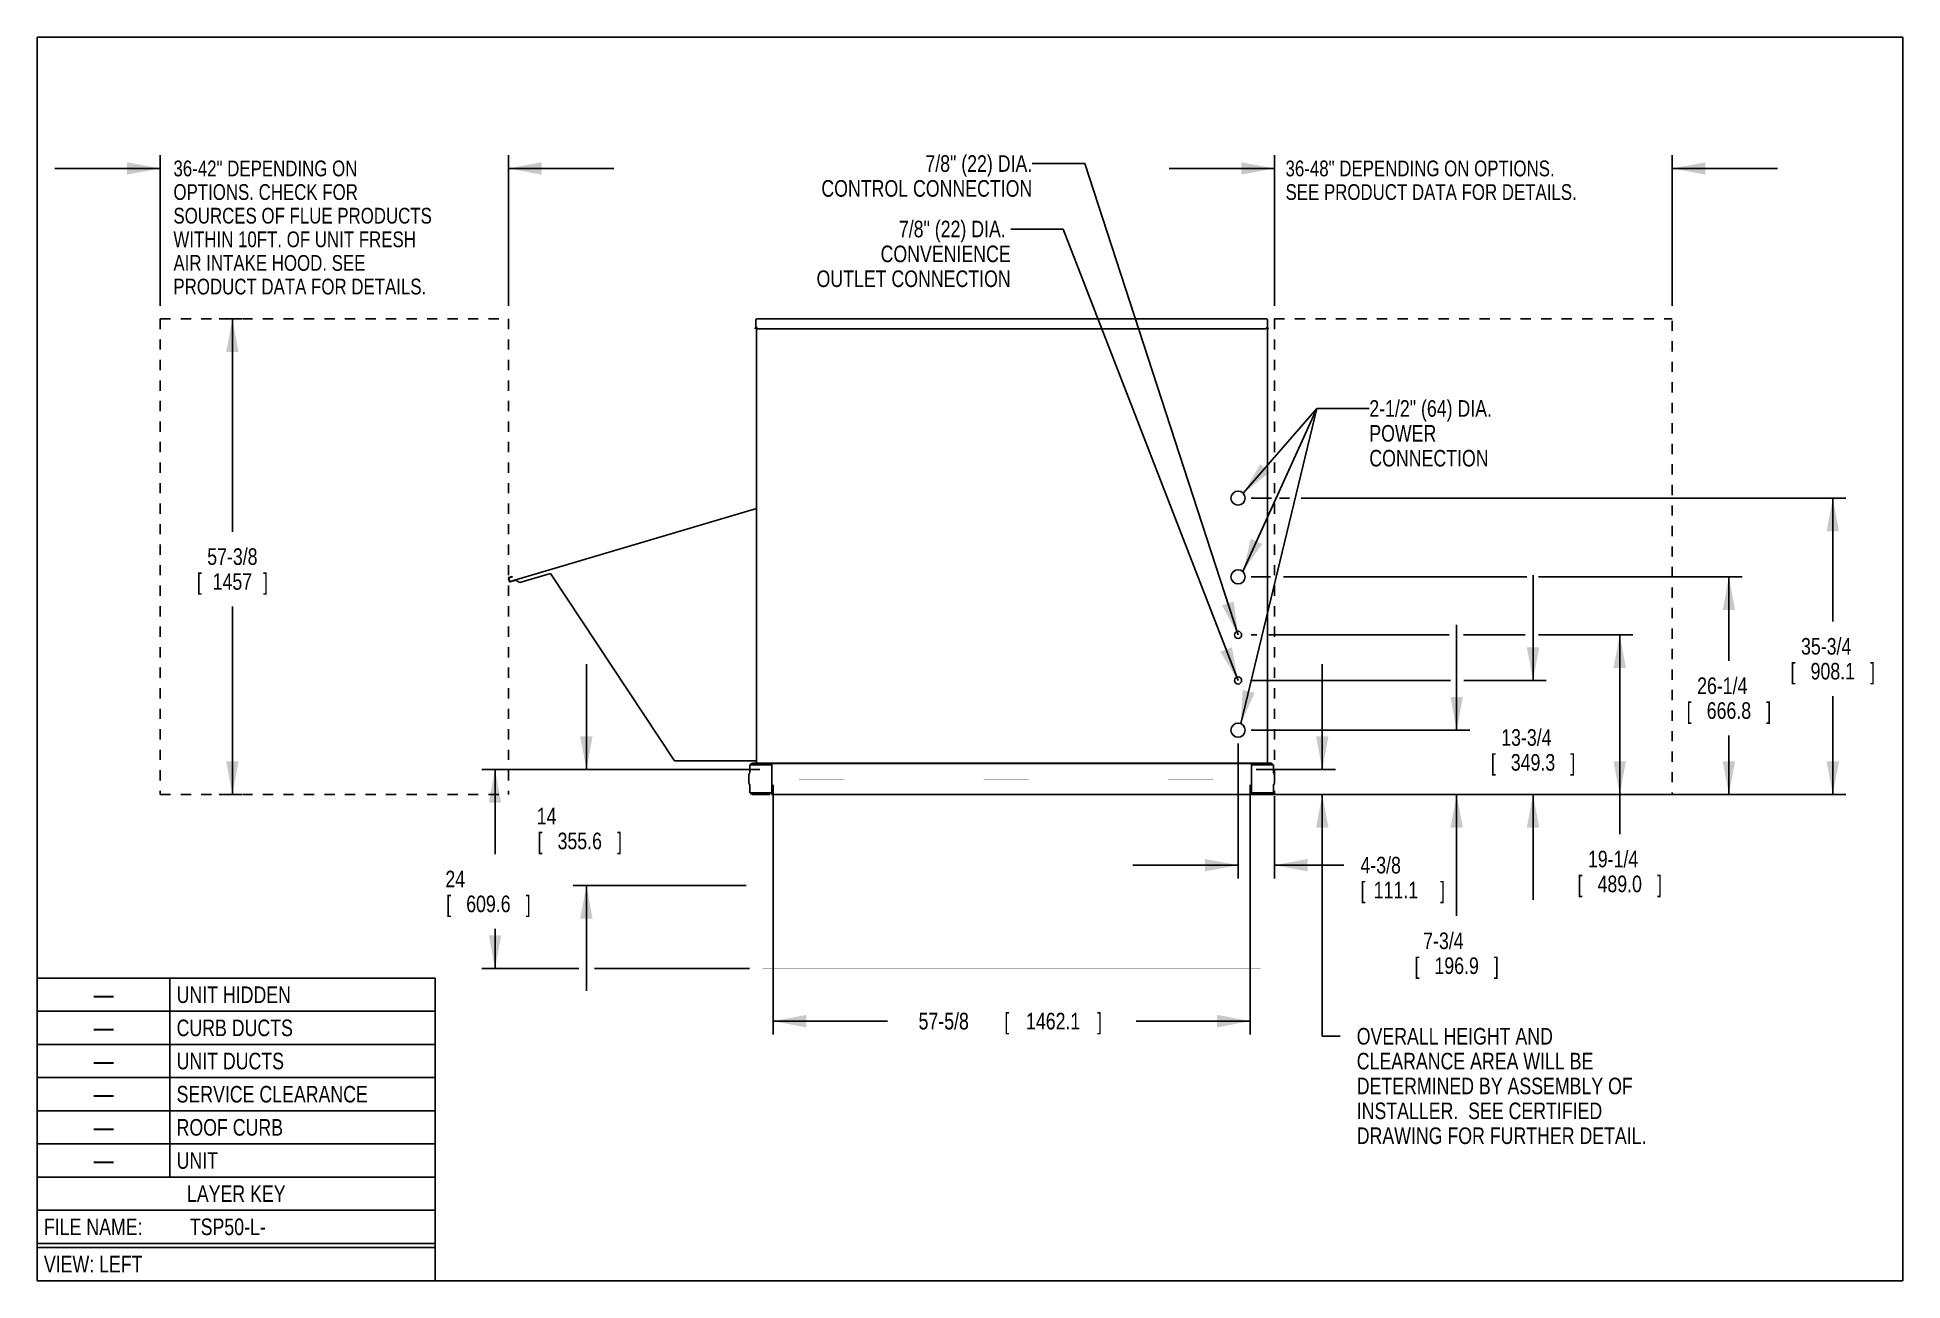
# Model space of a CAD drawing. Extents: x 0 to 225, y 0 to 150.
import ezdxf
from ezdxf.enums import TextEntityAlignment as Align

# ---------------------------------------------------------------- set-up
doc = ezdxf.new("R2010")
doc.units = 0
doc.header["$LTSCALE"] = 12.375
for name, pattern in [('DASHED', [0.2, 0.1, -0.1]), ('DOT', [0.2, 0.1, -0.1]), ('HIDDEN', [0.2, 0.1, -0.1])]:
    doc.linetypes.add(name, pattern=pattern)
doc.layers.get('0').update_dxf_attribs({"linetype": 'CONTINUOUS'})
for name, color, linetype in [('CURB-14', 6, 'CONTINUOUS'), ('CURB-14-DIM', 6, 'CONTINUOUS'), ('CURB-24', 6, 'CONTINUOUS'), ('CURB-24-DIM', 6, 'CONTINUOUS'), ('HOOD', 7, 'CONTINUOUS'), ('NOTES', 1, 'CONTINUOUS'), ('SERVCLEAR', 1, 'CONTINUOUS'), ('SERVCLRDIM', 1, 'CONTINUOUS'), ('UNIT-DIM', 7, 'CONTINUOUS'), ('UNIT-SOL', 7, 'CONTINUOUS')]:
    doc.layers.add(name, color=color, linetype=linetype)
doc.styles.get("Standard").update_dxf_attribs({"font": 'txt', "width": 0.8})
doc.styles.add('TEXTSTYLE_2', font='txt', dxfattribs={"width": 8})
doc.dimstyles.get("Standard").update_dxf_attribs({"dimtxt": 0.18, "dimasz": 0.18, "dimexe": 0.18, "dimexo": 0.0625, "dimgap": 0.09, "dimtad": 0, "dimtih": 1, "dimtoh": 1, "dimzin": 0, "dimcen": 0.09, "dimazin": 3, "dimtfac": 1, "dimtofl": 0, "dimtmove": 0, "dimatfit": 3})

# ---------------------------------------------------------------- blocks, each defined once
blk = doc.blocks.new('_FILLED')
at = {"color": 0, "linetype": 'ByBlock'}
blk.add_solid([(0, 0), (-1, 0.1875), (-1, -0.1875)], dxfattribs=at)
blk = doc.blocks.new('*D1')
at = {"layer": 'UNIT-DIM', "color": 7, "linetype": 'CONTINUOUS'}
for p, q in [((144.84, 64.82), (144.84, 48.54)), ((149.21, 58.45), (149.21, 48.54)), ((144.84, 50.13), (132.14, 50.13)), ((149.21, 50.13), (157.6, 50.13))]:
    blk.add_line(p, q, dxfattribs=at)
at = {"layer": 'UNIT-DIM', "color": 7, "linetype": 'CONTINUOUS', "xscale": 4, "yscale": 4, "zscale": 4}
blk.add_blockref('_FILLED', (144.84, 50.13), dxfattribs=at)
at = {"layer": 'UNIT-DIM', "color": 7, "linetype": 'CONTINUOUS', "xscale": 4, "yscale": 4, "zscale": 4, "rotation": 180}
blk.add_blockref('_FILLED', (149.21, 50.13), dxfattribs=at)
at = {"layer": 'UNIT-DIM', "color": 7, "linetype": 'CONTINUOUS', "width": 0.8}
for s, p in [('4-3/8', (159.6, 49.13)), ('[', (159.6, 46.13)), ('111.1', (161.2, 46.13)), (']', (169.2, 46.13))]:
    blk.add_text(s, height=2, dxfattribs=at).set_placement(p)
blk = doc.blocks.new('*D2')
at = {"layer": 'SERVCLRDIM', "color": 1, "linetype": 'CONTINUOUS'}
for p, q in [((14.83, 133.23), (14.83, 135.77)), ((56.83, 133.23), (56.83, 135.77)), ((14.83, 134.18), (2.13, 134.18)), ((14.83, 117.62), (14.83, 133.23)), ((56.83, 134.18), (69.53, 134.18)), ((56.83, 117.62), (56.83, 133.23))]:
    blk.add_line(p, q, dxfattribs=at)
at = {"layer": 'SERVCLRDIM', "color": 1, "linetype": 'CONTINUOUS', "xscale": 4, "yscale": 4, "zscale": 4}
blk.add_blockref('_FILLED', (14.83, 134.18), dxfattribs=at)
at = {"layer": 'SERVCLRDIM', "color": 1, "linetype": 'CONTINUOUS', "xscale": 4, "yscale": 4, "zscale": 4, "rotation": 180}
blk.add_blockref('_FILLED', (56.83, 134.18), dxfattribs=at)
at = {"layer": 'SERVCLRDIM', "color": 1, "linetype": 'CONTINUOUS', "width": 0.8}
for s, p in [('36-42" DEPENDING ON', (16.42, 133.23)), ('OPTIONS. CHECK FOR', (16.42, 130.38)), ('SOURCES OF FLUE PRODUCTS', (16.42, 127.53)), ('WITHIN 10FT. OF UNIT FRESH', (16.42, 124.68)), ('AIR INTAKE HOOD. SEE', (16.42, 121.83)), ('PRODUCT DATA FOR DETAILS.', (16.42, 118.98))]:
    blk.add_text(s, height=1.9, dxfattribs=at).set_placement(p)
blk = doc.blocks.new('*D3')
at = {"layer": 'SERVCLRDIM', "color": 1, "linetype": 'CONTINUOUS'}
for p, q in [((149.21, 133.23), (149.21, 135.77)), ((197.21, 133.23), (197.21, 135.77)), ((149.21, 134.18), (136.51, 134.18)), ((149.21, 117.62), (149.21, 133.23)), ((197.21, 134.18), (209.91, 134.18)), ((197.21, 117.62), (197.21, 133.23))]:
    blk.add_line(p, q, dxfattribs=at)
at = {"layer": 'SERVCLRDIM', "color": 1, "linetype": 'CONTINUOUS', "xscale": 4, "yscale": 4, "zscale": 4}
blk.add_blockref('_FILLED', (149.21, 134.18), dxfattribs=at)
at = {"layer": 'SERVCLRDIM', "color": 1, "linetype": 'CONTINUOUS', "xscale": 4, "yscale": 4, "zscale": 4, "rotation": 180}
blk.add_blockref('_FILLED', (197.21, 134.18), dxfattribs=at)
at = {"layer": 'SERVCLRDIM', "color": 1, "linetype": 'CONTINUOUS', "width": 0.8}
for s, p in [('36-48" DEPENDING ON OPTIONS.', (150.56, 133.23)), ('SEE PRODUCT DATA FOR DETAILS.', (150.56, 130.38))]:
    blk.add_text(s, height=1.9, dxfattribs=at).set_placement(p)
blk = doc.blocks.new('*D4')
at = {"layer": 'CURB-14-DIM', "color": 6, "linetype": 'CONTINUOUS'}
for p, q in [((146.31, 59.8), (146.31, 29.73)), ((88.75, 32.9), (88.75, 30.1)), ((88.75, 31.32), (102.53, 31.32)), ((146.31, 31.32), (132.53, 31.32))]:
    blk.add_line(p, q, dxfattribs=at)
at = {"layer": 'CURB-14-DIM', "color": 6, "linetype": 'CONTINUOUS', "xscale": 4, "yscale": 4, "zscale": 4, "rotation": 180}
blk.add_blockref('_FILLED', (88.75, 31.32), dxfattribs=at)
at = {"layer": 'CURB-14-DIM', "color": 6, "linetype": 'CONTINUOUS', "xscale": 4, "yscale": 4, "zscale": 4}
blk.add_blockref('_FILLED', (146.31, 31.32), dxfattribs=at)
at = {"layer": 'CURB-14-DIM', "color": 6, "linetype": 'CONTINUOUS', "width": 0.8}
for s, p in [('57-5/8', (109.33, 30.32)), ('[', (116.93, 30.32)), ('1462.1', (122.53, 30.32)), (']', (128.13, 30.32))]:
    blk.add_text(s, height=2, dxfattribs=at).set_placement(p, align=Align.CENTER)
blk = doc.blocks.new('*D5')
at = {"layer": 'CURB-24-DIM', "color": 6, "linetype": 'CONTINUOUS'}
for p, q in [((87.16, 61.66), (53.63, 61.66)), ((55.21, 61.66), (55.21, 51.46)), ((55.21, 37.66), (55.21, 42.46)), ((65.3, 37.66), (53.63, 37.66)), ((85.91, 37.66), (67.22, 37.66))]:
    blk.add_line(p, q, dxfattribs=at)
at = {"layer": 'CURB-24-DIM', "color": 6, "linetype": 'CONTINUOUS', "xscale": 4, "yscale": 4, "zscale": 4}
for p, rotation in [((55.21, 61.66), 90), ((55.21, 37.66), 270)]:
    blk.add_blockref('_FILLED', p, dxfattribs=dict(at, rotation=rotation))
at = {"layer": 'CURB-24-DIM', "color": 6, "linetype": 'CONTINUOUS', "width": 0.8}
for s, p in [('24', (50.41, 47.46)), ('[', (49.61, 44.46)), ('609.6', (54.41, 44.46)), (']', (59.21, 44.46))]:
    blk.add_text(s, height=2, dxfattribs=at).set_placement(p, align=Align.CENTER)
blk = doc.blocks.new('*D6')
at = {"layer": 'CURB-24-DIM', "color": 6, "linetype": 'CONTINUOUS'}
for p, q in [((88.75, 59.8), (88.75, 29.72)), ((146.31, 59.8), (146.31, 29.72)), ((88.75, 31.31), (102.53, 31.31)), ((146.31, 31.31), (132.53, 31.31))]:
    blk.add_line(p, q, dxfattribs=at)
at = {"layer": 'CURB-24-DIM', "color": 6, "linetype": 'CONTINUOUS', "xscale": 4, "yscale": 4, "zscale": 4, "rotation": 180}
blk.add_blockref('_FILLED', (88.75, 31.31), dxfattribs=at)
at = {"layer": 'CURB-24-DIM', "color": 6, "linetype": 'CONTINUOUS', "xscale": 4, "yscale": 4, "zscale": 4}
blk.add_blockref('_FILLED', (146.31, 31.31), dxfattribs=at)
at = {"layer": 'CURB-24-DIM', "color": 6, "linetype": 'CONTINUOUS', "width": 0.8}
for s, p in [('57-5/8', (109.33, 30.31)), ('[', (116.93, 30.31)), ('1462.1', (122.53, 30.31)), (']', (128.13, 30.31))]:
    blk.add_text(s, height=2, dxfattribs=at).set_placement(p, align=Align.CENTER)
blk = doc.blocks.new('*D7')
at = {"layer": 'CURB-14-DIM', "color": 6, "linetype": 'CONTINUOUS'}
for p, q in [((66.23, 61.66), (66.23, 74.36)), ((87.16, 61.66), (64.64, 61.66)), ((85.5, 47.66), (64.64, 47.66)), ((66.23, 47.66), (66.23, 34.96))]:
    blk.add_line(p, q, dxfattribs=at)
at = {"layer": 'CURB-14-DIM', "color": 6, "linetype": 'CONTINUOUS', "xscale": 4, "yscale": 4, "zscale": 4}
for p, rotation in [((66.23, 61.66), 270), ((66.23, 47.66), 90)]:
    blk.add_blockref('_FILLED', p, dxfattribs=dict(at, rotation=rotation))
at = {"layer": 'CURB-14-DIM', "color": 6, "linetype": 'CONTINUOUS', "width": 0.8}
for s, p in [('14', (61.43, 55.05)), ('[', (60.63, 52.05)), ('355.6', (65.43, 52.05)), (']', (70.23, 52.05))]:
    blk.add_text(s, height=2, dxfattribs=at).set_placement(p, align=Align.CENTER)
blk = doc.blocks.new('*D8')
at = {"layer": 'UNIT-DIM', "color": 1, "linetype": 'CONTINUOUS'}
for p, q in [((154.99, 61.66), (154.99, 74.36)), ((147.02, 61.66), (156.57, 61.66)), ((148.05, 58.66), (156.57, 58.66)), ((154.99, 58.66), (154.99, 29.49)), ((154.99, 29.49), (157.15, 29.49))]:
    blk.add_line(p, q, dxfattribs=at)
at = {"layer": 'UNIT-DIM', "color": 1, "linetype": 'CONTINUOUS', "xscale": 4, "yscale": 4, "zscale": 4}
for p, rotation in [((154.99, 61.66), 270), ((154.99, 58.66), 90)]:
    blk.add_blockref('_FILLED', p, dxfattribs=dict(at, rotation=rotation))
at = {"layer": 'UNIT-DIM', "color": 1, "linetype": 'CONTINUOUS', "width": 0.8}
for s, p in [('OVERALL HEIGHT AND ', (159.15, 28.49)), ('CLEARANCE AREA WILL BE ', (159.15, 25.49)), ('DETERMINED BY ASSEMBLY OF ', (159.15, 22.49)), ('INSTALLER.  SEE CERTIFIED ', (159.15, 19.49)), ('DRAWING FOR FURTHER DETAIL.', (159.15, 16.49))]:
    blk.add_text(s, height=2, dxfattribs=at).set_placement(p)
blk = doc.blocks.new('*D9')
at = {"layer": 'UNIT-DIM', "color": 7, "linetype": 'CONTINUOUS'}
for p, q in [((171.2, 66.41), (171.2, 79.11)), ((146.43, 66.41), (172.79, 66.41)), ((148.05, 58.66), (172.79, 58.66)), ((171.2, 58.66), (171.2, 44))]:
    blk.add_line(p, q, dxfattribs=at)
at = {"layer": 'UNIT-DIM', "color": 7, "linetype": 'CONTINUOUS', "xscale": 4, "yscale": 4, "zscale": 4}
for p, rotation in [((171.2, 66.41), 270), ((171.2, 58.66), 90)]:
    blk.add_blockref('_FILLED', p, dxfattribs=dict(at, rotation=rotation))
at = {"layer": 'UNIT-DIM', "color": 7, "linetype": 'CONTINUOUS', "width": 0.8}
for s, p in [('7-3/4', (169.6, 40)), ('[', (166.4, 37)), ('196.9', (171.2, 37)), (']', (176, 37))]:
    blk.add_text(s, height=2, dxfattribs=at).set_placement(p, align=Align.CENTER)
blk = doc.blocks.new('*D10')
at = {"layer": 'UNIT-DIM', "color": 7, "linetype": 'CONTINUOUS'}
for p, q in [((24.67, 116.03), (21.94, 116.03)), ((23.53, 116.03), (23.53, 90.35)), ((23.53, 58.66), (23.53, 81.35)), ((24.67, 58.66), (21.94, 58.66))]:
    blk.add_line(p, q, dxfattribs=at)
at = {"layer": 'UNIT-DIM', "color": 7, "linetype": 'CONTINUOUS', "xscale": 4, "yscale": 4, "zscale": 4}
for p, rotation in [((23.53, 116.03), 90), ((23.53, 58.66), 270)]:
    blk.add_blockref('_FILLED', p, dxfattribs=dict(at, rotation=rotation))
at = {"layer": 'UNIT-DIM', "color": 7, "linetype": 'CONTINUOUS', "width": 0.8}
for s, p in [('57-3/8', (23.53, 86.35)), ('[', (19.53, 83.35)), ('1457', (23.53, 83.35)), (']', (27.53, 83.35))]:
    blk.add_text(s, height=2, dxfattribs=at).set_placement(p, align=Align.CENTER)
blk = doc.blocks.new('*D11')
at = {"layer": 'UNIT-DIM', "color": 7, "linetype": 'CONTINUOUS'}
for p, q in [((180.41, 72.41), (180.41, 85.11)), ((146.43, 72.41), (170.44, 72.41)), ((172.07, 72.41), (182, 72.41)), ((148.05, 58.66), (182, 58.66)), ((180.41, 58.66), (180.41, 45.96))]:
    blk.add_line(p, q, dxfattribs=at)
at = {"layer": 'UNIT-DIM', "color": 7, "linetype": 'CONTINUOUS', "xscale": 4, "yscale": 4, "zscale": 4}
for p, rotation in [((180.41, 72.41), 270), ((180.41, 58.66), 90)]:
    blk.add_blockref('_FILLED', p, dxfattribs=dict(at, rotation=rotation))
at = {"layer": 'UNIT-DIM', "color": 7, "linetype": 'CONTINUOUS', "width": 0.8}
for s, p in [('13-3/4', (179.61, 64.53)), ('[', (175.61, 61.53)), ('349.3', (180.41, 61.53)), (']', (185.21, 61.53))]:
    blk.add_text(s, height=2, dxfattribs=at).set_placement(p, align=Align.CENTER)
blk = doc.blocks.new('*D12')
at = {"layer": 'UNIT-DIM', "color": 7, "linetype": 'CONTINUOUS'}
for p, q in [((146.43, 77.91), (147.11, 77.91)), ((148.53, 77.91), (170.29, 77.91)), ((172.03, 77.91), (179.47, 77.91)), ((181.09, 77.91), (192.46, 77.91)), ((190.87, 77.91), (190.87, 68.28)), ((190.87, 58.66), (190.87, 68.28)), ((190.87, 68.28), (190.87, 53.87)), ((148.05, 58.66), (192.46, 58.66))]:
    blk.add_line(p, q, dxfattribs=at)
at = {"layer": 'UNIT-DIM', "color": 7, "linetype": 'CONTINUOUS', "xscale": 4, "yscale": 4, "zscale": 4}
for p, rotation in [((190.87, 77.91), 90), ((190.87, 58.66), 270)]:
    blk.add_blockref('_FILLED', p, dxfattribs=dict(at, rotation=rotation))
at = {"layer": 'UNIT-DIM', "color": 7, "linetype": 'CONTINUOUS', "width": 0.8}
for s, p in [('19-1/4', (190.07, 49.87)), ('[', (186.07, 46.87)), ('489.0', (190.87, 46.87)), (']', (195.67, 46.87))]:
    blk.add_text(s, height=2, dxfattribs=at).set_placement(p, align=Align.CENTER)
blk = doc.blocks.new('*D13')
at = {"layer": 'UNIT-DIM', "color": 7, "linetype": 'CONTINUOUS'}
for p, q in [((146.43, 84.91), (148.74, 84.91)), ((150.31, 84.91), (179.68, 84.91)), ((181.09, 84.91), (205.63, 84.91)), ((204.04, 84.91), (204.04, 74.78)), ((204.04, 58.66), (204.04, 65.78)), ((148.05, 58.66), (205.63, 58.66))]:
    blk.add_line(p, q, dxfattribs=at)
at = {"layer": 'UNIT-DIM', "color": 7, "linetype": 'CONTINUOUS', "xscale": 4, "yscale": 4, "zscale": 4}
for p, rotation in [((204.04, 84.91), 90), ((204.04, 58.66), 270)]:
    blk.add_blockref('_FILLED', p, dxfattribs=dict(at, rotation=rotation))
at = {"layer": 'UNIT-DIM', "color": 7, "linetype": 'CONTINUOUS', "width": 0.8}
for s, p in [('26-1/4', (203.24, 70.78)), ('[', (199.24, 67.78)), ('666.8', (204.04, 67.78)), (']', (208.84, 67.78))]:
    blk.add_text(s, height=2, dxfattribs=at).set_placement(p, align=Align.CENTER)
blk = doc.blocks.new('*D14')
at = {"layer": 'UNIT-DIM', "color": 7, "linetype": 'CONTINUOUS'}
for p, q in [((146.43, 94.41), (148.88, 94.41)), ((149.84, 94.41), (151.04, 94.41)), ((152.43, 94.41), (218.16, 94.41)), ((216.57, 94.41), (216.57, 79.53)), ((216.57, 58.66), (216.57, 70.53)), ((148.05, 58.66), (218.16, 58.66))]:
    blk.add_line(p, q, dxfattribs=at)
at = {"layer": 'UNIT-DIM', "color": 7, "linetype": 'CONTINUOUS', "xscale": 4, "yscale": 4, "zscale": 4}
for p, rotation in [((216.57, 94.41), 90), ((216.57, 58.66), 270)]:
    blk.add_blockref('_FILLED', p, dxfattribs=dict(at, rotation=rotation))
at = {"layer": 'UNIT-DIM', "color": 7, "linetype": 'CONTINUOUS', "width": 0.8}
for s, p in [('35-3/4', (215.77, 75.53)), ('[', (211.77, 72.53)), ('908.1', (216.57, 72.53)), (']', (221.37, 72.53))]:
    blk.add_text(s, height=2, dxfattribs=at).set_placement(p, align=Align.CENTER)

msp = doc.modelspace()

# ---------------------------------------------------------------- linework, layer by layer
at = {"color": 7, "linetype": 'CONTINUOUS'}
for p, q in [((0, 0), (0, 150)), ((0, 150), (225, 150)), ((225, 0), (225, 150)), ((0, 0), (225, 0))]:
    msp.add_line(p, q, dxfattribs=at)
at = {"layer": 'CURB-14', "color": 6, "linetype": 'DOT', "const_width": 0.00984}
for points in [[(88.745, 60.514), (88.745, 61.66)], [(88.745, 61.66), (146.308, 61.66)], [(146.308, 61.66), (146.308, 60.41)], [(146.308, 60.41), (88.745, 60.514)], [(90.495, 58.66), (90.495, 60.513)], [(144.558, 58.66), (144.558, 60.412)]]:
    msp.add_lwpolyline(points, dxfattribs=at)
at = {"layer": 'CURB-14', "color": 6, "linetype": 'CONTINUOUS'}
for points, const_width in [([(90.495, 58.66), (90.495, 47.66)], 0.0118), ([(144.558, 58.66), (144.558, 47.66)], 0.0118), ([(87.495, 47.66), (147.558, 47.66)], 0.00984)]:
    msp.add_lwpolyline(points, dxfattribs=dict(at, const_width=const_width))
at = {"layer": 'CURB-24', "color": 6, "linetype": 'DOT', "const_width": 0.00984}
for points in [[(88.745, 60.514), (88.745, 61.66)], [(88.745, 61.66), (146.308, 61.66)], [(146.308, 61.66), (146.308, 60.41)], [(146.308, 60.41), (88.745, 60.514)], [(90.495, 58.66), (90.495, 60.513)], [(144.558, 58.66), (144.558, 60.412)]]:
    msp.add_lwpolyline(points, dxfattribs=at)
at = {"layer": 'CURB-24', "color": 6, "linetype": 'CONTINUOUS'}
for points, const_width in [([(90.495, 58.66), (90.495, 37.662)], 0.0118), ([(144.558, 58.66), (144.558, 37.662)], 0.0118), ([(87.495, 37.662), (147.558, 37.662)], 0.00984)]:
    msp.add_lwpolyline(points, dxfattribs=dict(at, const_width=const_width))
at = {"layer": 'HOOD', "color": 7, "linetype": 'CONTINUOUS'}
for p, q in [((57.026, 84.332), (86.735, 93.143)), ((56.832, 84.719), (56.942, 84.347)), ((56.868, 84.73), (56.979, 84.358)), ((57.29, 84.934), (56.883, 84.814)), ((56.894, 84.777), (57.3, 84.898)), ((57.037, 84.296), (57.696, 84.491)), ((57.29, 84.934), (57.3, 84.898)), ((58.192, 84.222), (57.696, 84.491)), ((61.894, 85.32), (58.192, 84.222)), ((76.859, 62.718), (61.894, 85.32)), ((86.735, 62.718), (76.859, 62.718))]:
    msp.add_line(p, q, dxfattribs=at)
for centre, radius, start, end in [((56.905, 84.741), 0.076, 106.51859, 196.51859), ((56.905, 84.741), 0.038, 106.51859, 196.51859), ((57.015, 84.369), 0.076, 196.51859, 286.51859), ((57.015, 84.369), 0.038, 196.51859, 286.51859)]:
    msp.add_arc(centre, radius, start, end, dxfattribs=at)
at = {"layer": 'NOTES', "color": 1, "linetype": 'CONTINUOUS'}
for p, q in [((126.358, 134.77), (120.008, 134.77)), ((144.838, 77.91), (126.358, 134.77)), ((123.757, 126.874), (117.407, 126.874)), ((144.838, 72.41), (123.757, 126.874)), ((145.169, 67.2), (154.317, 105.225)), ((145.415, 85.543), (154.317, 105.225)), ((145.467, 94.991), (154.317, 105.225)), ((154.317, 105.225), (160.667, 105.225)), ((154.317, 105.225), (160.667, 105.225)), ((154.317, 105.225), (160.667, 105.225)), ((0, 0), (0, 36.5)), ((0, 36.5), (48, 36.5)), ((16, 12.5), (16, 36.5)), ((48, 0), (48, 36.5)), ((0, 32.5), (48, 32.5)), ((0, 28.5), (48, 28.5)), ((0, 24.5), (48, 24.5)), ((0, 20.5), (48, 20.5)), ((0, 16.5), (48, 16.5)), ((0, 12.5), (48, 12.5)), ((0, 8.5), (48, 8.5)), ((0, 4.5), (48, 4.5)), ((0, 4), (48, 4)), ((0, 0), (48, 0))]:
    msp.add_line(p, q, dxfattribs=at)
for points in [[(147.516, 98.508), (145.467, 94.991), (148.651, 97.526)], [(146.38, 89.497), (145.415, 85.543), (147.747, 88.879)], [(142.889, 81.482), (144.838, 77.91), (144.315, 81.946)], [(142.695, 75.869), (144.838, 72.41), (144.094, 76.411)], [(145.376, 71.264), (145.169, 67.2), (146.834, 70.913)]]:
    msp.add_solid(points, dxfattribs=at)
at = {"layer": 'SERVCLEAR', "color": 1, "linetype": 'DASHED'}
for p, q in [((14.832, 116.031), (14.832, 58.66)), ((14.832, 116.031), (56.832, 116.031)), ((56.832, 116.031), (56.832, 58.66)), ((149.213, 116.031), (149.213, 58.66)), ((149.213, 116.031), (197.213, 116.031)), ((197.213, 115.811), (197.213, 58.66)), ((14.832, 58.66), (56.832, 58.66)), ((149.213, 58.66), (197.213, 58.66))]:
    msp.add_line(p, q, dxfattribs=at)
at = {"layer": 'UNIT-SOL', "color": 7, "linetype": 'CONTINUOUS'}
for p, q in [((86.568, 114.874), (86.636, 114.943)), ((86.568, 114.874), (86.593, 114.849)), ((86.593, 114.849), (86.661, 114.917)), ((86.67, 115.026), (86.67, 115.877)), ((86.706, 115.026), (86.883, 114.849)), ((86.735, 114.997), (86.735, 62.443)), ((148.228, 116.031), (86.824, 116.031)), ((148.131, 114.849), (86.883, 114.849)), ((148.131, 114.849), (148.348, 115.002)), ((148.376, 114.935), (148.376, 62.513)), ((148.382, 115.877), (148.382, 115.026)), ((148.391, 114.917), (148.46, 114.849)), ((148.417, 114.943), (148.485, 114.874)), ((148.485, 114.874), (148.46, 114.849)), ((85.84, 60.034), (85.84, 61.043)), ((85.864, 61.143), (85.883, 61.167)), ((85.883, 61.167), (85.916, 61.209)), ((85.958, 61.299), (85.958, 62.213)), ((88.592, 62.213), (85.958, 62.213)), ((86.853, 62.413), (86.256, 62.413)), ((86.714, 62.352), (86.256, 62.352)), ((86.298, 62.443), (86.298, 62.413)), ((86.735, 62.443), (86.298, 62.443)), ((86.735, 62.443), (148.091, 62.443)), ((88.587, 62.413), (88.587, 58.66)), ((88.587, 62.413), (146.466, 62.413)), ((146.466, 62.413), (146.466, 58.66)), ((146.466, 62.213), (149.095, 62.213)), ((148.258, 62.443), (148.091, 62.443)), ((148.339, 62.413), (148.858, 62.413)), ((148.339, 62.352), (148.797, 62.352)), ((148.858, 62.451), (148.438, 62.451)), ((148.438, 62.413), (148.438, 62.451)), ((148.858, 62.451), (148.858, 62.413)), ((149.095, 62.213), (149.095, 61.299)), ((149.137, 61.209), (149.17, 61.167)), ((149.17, 61.167), (149.189, 61.143)), ((149.213, 61.043), (149.213, 60.034)), ((85.916, 59.868), (85.864, 59.934)), ((85.958, 58.865), (85.958, 59.778)), ((88.592, 58.865), (85.958, 58.865)), ((86.068, 58.848), (86.068, 58.865)), ((86.256, 58.66), (88.405, 58.66)), ((148.797, 58.66), (88.587, 58.66)), ((146.466, 58.865), (149.095, 58.865)), ((149.095, 59.778), (149.095, 58.865)), ((149.189, 59.934), (149.137, 59.868))]:
    msp.add_line(p, q, dxfattribs=at)
for centre, radius in [((144.838, 94.41), 0.857), ((144.838, 84.91), 0.857), ((144.838, 77.91), 0.428), ((144.838, 72.41), 0.428), ((144.838, 66.41), 0.857)]:
    msp.add_circle(centre, radius, dxfattribs=at)
for centre, radius, start, end in [((86.552, 115.026), 0.118, 310.19653, 0.0051), ((86.552, 115.026), 0.154, 311.23683, 0.00391), ((86.824, 115.877), 0.154, 89.96966, 185.71948), ((148.228, 115.877), 0.154, 354.28577, 89.96966), ((148.5, 115.026), 0.154, 188.96907, 228.80145), ((148.5, 115.026), 0.118, 179.9949, 229.85309), ((86.058, 61.043), 0.218, 152.50555, 180), ((85.84, 61.299), 0.118, 310.44456, 0), ((86.256, 62.226), 0.188, 90, 180), ((86.256, 62.226), 0.126, 90, 180), ((86.714, 62.539), 0.188, 270, 328.6926), ((148.339, 62.539), 0.188, 211.3074, 270), ((148.339, 62.539), 0.126, 230.06903, 270), ((148.438, 62.513), 0.062, 180, 270), ((148.797, 62.226), 0.188, 0, 90), ((148.797, 62.226), 0.126, 0, 90), ((149.213, 61.299), 0.118, 180, 229.55544), ((148.995, 61.043), 0.218, 0, 27.49445), ((86.058, 60.034), 0.218, 180, 207.49445), ((85.84, 59.778), 0.118, 0, 49.55544), ((86.256, 58.848), 0.188, 180, 270), ((148.797, 58.848), 0.188, 270, 0), ((149.213, 59.778), 0.118, 130.44456, 180), ((148.995, 60.034), 0.218, 332.50555, 0)]:
    msp.add_arc(centre, radius, start, end, dxfattribs=at)

# ---------------------------------------------------------------- texts
at = {"layer": 'NOTES', "color": 1, "linetype": 'CONTINUOUS', "width": 0.8}
for s, p in [('7/8" (22) DIA.', (120.008, 133.77)), ('CONTROL CONNECTION', (120.008, 130.77)), ('7/8" (22) DIA. ', (117.407, 125.874)), ('CONVENIENCE', (117.407, 122.874)), ('OUTLET CONNECTION', (117.407, 119.874))]:
    msp.add_text(s, height=2, dxfattribs=at).set_placement(p, align=Align.RIGHT)
for s, p in [('2-1/2" (64) DIA.', (160.667, 104.225)), ('POWER', (160.667, 101.225)), ('CONNECTION', (160.667, 98.225)), ('UNIT HIDDEN', (16.8, 33.5)), ('CURB DUCTS', (16.8, 29.5)), ('UNIT DUCTS', (16.8, 25.5)), ('SERVICE CLEARANCE', (16.8, 21.5)), ('ROOF CURB', (16.8, 17.5)), ('UNIT', (16.8, 13.5)), ('FILE NAME: ', (0.8, 5.5)), ('TSP50-L-', (18.4, 5.5)), ('VIEW: LEFT', (0.8, 1))]:
    msp.add_text(s, height=2, dxfattribs=at).set_placement(p)
at = {"layer": 'NOTES', "color": 8, "linetype": 'HIDDEN', "style": 'TEXTSTYLE_2', "width": 3.666667}
msp.add_text('-', height=2, dxfattribs=at).set_placement((8, 33.5), align=Align.CENTER)
at = {"layer": 'NOTES', "color": 5, "linetype": 'CONTINUOUS', "style": 'TEXTSTYLE_2', "width": 3.666667}
msp.add_text('-', height=2, dxfattribs=at).set_placement((8, 29.5), align=Align.CENTER)
at = {"layer": 'NOTES', "color": 2, "linetype": 'CONTINUOUS', "style": 'TEXTSTYLE_2', "width": 3.666667}
msp.add_text('-', height=2, dxfattribs=at).set_placement((8, 25.5), align=Align.CENTER)
at = {"layer": 'NOTES', "color": 1, "linetype": 'CONTINUOUS', "style": 'TEXTSTYLE_2', "width": 3.666667}
msp.add_text('-', height=2, dxfattribs=at).set_placement((8, 21.5), align=Align.CENTER)
at = {"layer": 'NOTES', "color": 6, "linetype": 'CONTINUOUS', "style": 'TEXTSTYLE_2', "width": 3.666667}
msp.add_text('-', height=2, dxfattribs=at).set_placement((8, 17.5), align=Align.CENTER)
at = {"layer": 'NOTES', "color": 7, "linetype": 'CONTINUOUS', "style": 'TEXTSTYLE_2', "width": 3.666667}
msp.add_text('-', height=2, dxfattribs=at).set_placement((8, 13.5), align=Align.CENTER)
at = {"layer": 'NOTES', "color": 1, "linetype": 'CONTINUOUS', "width": 0.8}
msp.add_text('LAYER KEY', height=2, dxfattribs=at).set_placement((24, 9.5), align=Align.CENTER)

# ---------------------------------------------------------------- dimensions: what is measured, and where the dimension line sits
at = {"layer": 'CURB-14-DIM', "color": 6, "linetype": 'CONTINUOUS'}
dim = msp.add_linear_dim(base=(66.231, 47.66), p1=(88.745, 61.66), p2=(87.088, 47.66), angle=270, dimstyle='Standard', dxfattribs=at)
dim.commit()
dim.dimension.update_dxf_attribs({"geometry": '*D7', "text_midpoint": (65.431, 54.55), "dimtype": 128})
dim = msp.add_linear_dim(base=(146.308, 31.315), p1=(88.745, 34.49), p2=(146.308, 61.392), dimstyle='Standard', dxfattribs=at)
dim.commit()
dim.dimension.update_dxf_attribs({"geometry": '*D4', "text_midpoint": (116.726, 31.315), "dimtype": 128})
at = {"layer": 'CURB-24-DIM', "color": 6, "linetype": 'CONTINUOUS'}
dim = msp.add_linear_dim(base=(55.213, 61.66), p1=(87.495, 37.662), p2=(88.745, 61.66), angle=90, dimstyle='Standard', dxfattribs=at)
dim.commit()
dim.dimension.update_dxf_attribs({"geometry": '*D5', "text_midpoint": (54.413, 46.964), "dimtype": 128})
dim = msp.add_linear_dim(base=(146.308, 31.309), p1=(88.745, 61.392), p2=(146.308, 61.392), dimstyle='Standard', dxfattribs=at)
dim.commit()
dim.dimension.update_dxf_attribs({"geometry": '*D6', "text_midpoint": (116.726, 31.309), "dimtype": 128})
at = {"layer": 'SERVCLRDIM', "color": 1, "linetype": 'CONTINUOUS'}
for base, p1, p2, picture, middle in [((56.832, 134.18), (14.832, 116.031), (56.832, 116.031), '*D2', (36.179, 127.055)), ((197.213, 134.18), (149.213, 116.031), (197.213, 116.031), '*D3', (172.605, 132.755))]:
    dim = msp.add_linear_dim(base=base, p1=p1, p2=p2, dimstyle='Standard', dxfattribs=at)
    dim.commit()
    dim.dimension.update_dxf_attribs({"geometry": picture, "text_midpoint": middle, "dimtype": 128})
at = {"layer": 'UNIT-DIM', "color": 7, "linetype": 'CONTINUOUS'}
for base, p1, p2, angle, picture, middle in [((23.53, 58.66), (20.355, 116.031), (20.355, 58.66), 270, '*D10', (23.53, 85.845)), ((216.569, 94.41), (146.466, 58.66), (144.838, 94.41), 90, '*D14', (216.569, 75.035)), ((180.413, 72.41), (146.466, 58.66), (144.838, 72.41), 90, '*D11', (180.413, 64.035)), ((204.044, 84.91), (146.466, 58.66), (144.838, 84.91), 90, '*D13', (204.044, 70.285)), ((171.201, 66.41), (146.466, 58.66), (144.838, 66.41), 90, '*D9', (171.201, 39.497)), ((190.873, 77.91), (146.466, 58.66), (144.838, 77.91), 90, '*D12', (190.873, 49.366)), ((144.838223343, 50.125040337), (149.213223343, 60.034434699), (144.838223343, 66.409848014), 180, '*D1', (165.196291968, 48.625040337))]:
    dim = msp.add_linear_dim(base=base, p1=p1, p2=p2, angle=angle, dimstyle='Standard', dxfattribs=at)
    dim.commit()
    dim.dimension.update_dxf_attribs({"geometry": picture, "text_midpoint": middle, "dimtype": 128})
at = {"layer": 'UNIT-DIM', "color": 1, "linetype": 'CONTINUOUS'}
dim = msp.add_linear_dim(base=(154.987, 58.66), p1=(145.432, 61.66), p2=(146.466, 58.66), angle=270, dimstyle='Standard', dxfattribs=at)
dim.commit()
dim.dimension.update_dxf_attribs({"geometry": '*D8', "text_midpoint": (180.751, 23.491), "dimtype": 128})

doc.saveas('drawing.dxf')
